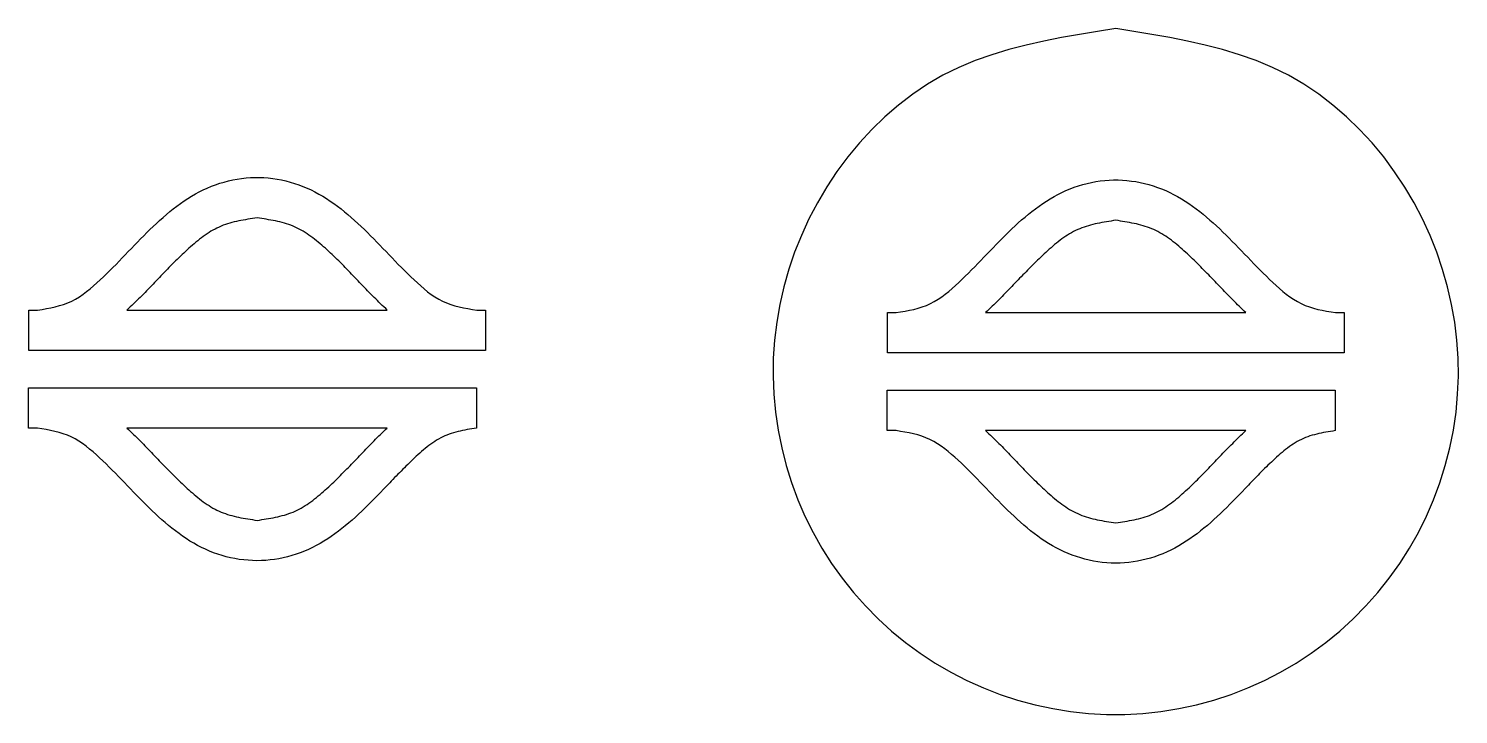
# Model space of a CAD drawing. Extents: x 94.2 to 110.9, y 183.9 to 225.2.
# Drawn here: x 94.21 to 110.89, y 195.05 to 203.05 of the extents above; entities that cross this region are included whole.
import ezdxf

# ---------------------------------------------------------------- set-up
doc = ezdxf.new("R2010")
doc.units = 0
doc.layers.add('CALQUE_1', color=7, linetype='CONTINUOUS')

msp = doc.modelspace()

# ---------------------------------------------------------------- linework, layer by layer
at = {"layer": 'CALQUE_1', "color": 7}
for points in [[(106.894, 203.047), (106.683, 203.014), (106.472, 202.98), (106.263, 202.943), (106.055, 202.902), (105.85, 202.856), (105.648, 202.803), (105.449, 202.743), (105.254, 202.674), (105.063, 202.594), (104.878, 202.503), (104.699, 202.399), (104.525, 202.283), (104.359, 202.156), (104.199, 202.018), (104.047, 201.871), (103.902, 201.714), (103.766, 201.55), (103.639, 201.379), (103.521, 201.201), (103.412, 201.017), (103.313, 200.829), (103.225, 200.636), (103.146, 200.44), (103.078, 200.24), (103.02, 200.037), (102.973, 199.831), (102.937, 199.624), (102.911, 199.415), (102.897, 199.205), (102.894, 198.995), (102.903, 198.784), (102.923, 198.574), (102.953, 198.365), (102.995, 198.158), (103.047, 197.953), (103.11, 197.752), (103.184, 197.553), (103.267, 197.359), (103.361, 197.17), (103.465, 196.986), (103.578, 196.808), (103.701, 196.636), (103.833, 196.471), (103.973, 196.313), (104.122, 196.163), (104.277, 196.021), (104.441, 195.887), (104.611, 195.762), (104.787, 195.646), (104.969, 195.54), (105.157, 195.443), (105.35, 195.357), (105.547, 195.281), (105.748, 195.216), (105.952, 195.161), (106.159, 195.116), (106.367, 195.083), (106.577, 195.06), (106.788, 195.049), (106.999, 195.049), (107.21, 195.06), (107.42, 195.083), (107.629, 195.116), (107.835, 195.161), (108.039, 195.216), (108.24, 195.281), (108.437, 195.357), (108.63, 195.443), (108.818, 195.54), (109, 195.646), (109.177, 195.762), (109.347, 195.887), (109.51, 196.021), (109.666, 196.163), (109.814, 196.313), (109.955, 196.471), (110.086, 196.636), (110.209, 196.808), (110.323, 196.986), (110.427, 197.17), (110.52, 197.359), (110.604, 197.553), (110.678, 197.751), (110.741, 197.953), (110.793, 198.158), (110.835, 198.365), (110.866, 198.574), (110.885, 198.784), (110.894, 198.994), (110.891, 199.205), (110.877, 199.415), (110.852, 199.624), (110.815, 199.831), (110.768, 200.036), (110.71, 200.239), (110.642, 200.439), (110.564, 200.636), (110.475, 200.828), (110.376, 201.017), (110.267, 201.2), (110.149, 201.378), (110.022, 201.55), (109.886, 201.714), (109.741, 201.87), (109.589, 202.018), (109.429, 202.155), (109.263, 202.283), (109.09, 202.399), (108.91, 202.503), (108.725, 202.594), (108.535, 202.674), (108.34, 202.743), (108.141, 202.803), (107.938, 202.856), (107.733, 202.902), (107.525, 202.943), (107.316, 202.98), (107.105, 203.014), (106.894, 203.047)], [(94.31, 199.764), (94.362, 199.773), (94.413, 199.782), (94.465, 199.792), (94.515, 199.803), (94.565, 199.816), (94.614, 199.831), (94.662, 199.848), (94.709, 199.869), (94.754, 199.893), (94.798, 199.92), (94.841, 199.949), (94.883, 199.98), (94.924, 200.013), (94.963, 200.047), (95.003, 200.082), (95.041, 200.117), (95.079, 200.153), (95.116, 200.189), (95.153, 200.225), (95.19, 200.262), (95.226, 200.298), (95.262, 200.335), (95.298, 200.372), (95.333, 200.409), (95.369, 200.447), (95.405, 200.484), (95.44, 200.521), (95.476, 200.558), (95.512, 200.595), (95.549, 200.632), (95.585, 200.669), (95.622, 200.705), (95.66, 200.741), (95.697, 200.776), (95.735, 200.811), (95.774, 200.846), (95.814, 200.879), (95.854, 200.913), (95.894, 200.945), (95.935, 200.977), (95.977, 201.007), (96.02, 201.037), (96.063, 201.065), (96.107, 201.093), (96.152, 201.119), (96.198, 201.143), (96.244, 201.166), (96.291, 201.188), (96.339, 201.208), (96.388, 201.226), (96.437, 201.243), (96.487, 201.258), (96.537, 201.271), (96.588, 201.283), (96.64, 201.292), (96.691, 201.3), (96.743, 201.306), (96.795, 201.31), (96.847, 201.312), (96.899, 201.312), (96.951, 201.31), (97.003, 201.306), (97.055, 201.3), (97.106, 201.292), (97.158, 201.282), (97.209, 201.271), (97.259, 201.257), (97.309, 201.242), (97.358, 201.226), (97.407, 201.207), (97.455, 201.187), (97.502, 201.166), (97.548, 201.142), (97.594, 201.118), (97.639, 201.092), (97.683, 201.065), (97.726, 201.036), (97.769, 201.006), (97.81, 200.976), (97.852, 200.944), (97.892, 200.912), (97.932, 200.879), (97.972, 200.845), (98.01, 200.81), (98.049, 200.775), (98.086, 200.74), (98.124, 200.704), (98.161, 200.668), (98.197, 200.631), (98.234, 200.595), (98.27, 200.558), (98.306, 200.52), (98.341, 200.483), (98.377, 200.446), (98.413, 200.409), (98.448, 200.372), (98.484, 200.335), (98.52, 200.298), (98.556, 200.261), (98.593, 200.225), (98.63, 200.188), (98.667, 200.152), (98.705, 200.116), (98.744, 200.081), (98.783, 200.046), (98.823, 200.012), (98.863, 199.979), (98.905, 199.948), (98.948, 199.919), (98.992, 199.893), (99.037, 199.869), (99.084, 199.848), (99.132, 199.83), (99.181, 199.815), (99.231, 199.803), (99.282, 199.791), (99.333, 199.782), (99.385, 199.773), (99.437, 199.764)], [(104.332, 199.735), (104.383, 199.744), (104.435, 199.752), (104.486, 199.762), (104.537, 199.773), (104.587, 199.786), (104.636, 199.801), (104.684, 199.819), (104.731, 199.84), (104.776, 199.864), (104.82, 199.89), (104.863, 199.919), (104.905, 199.951), (104.945, 199.983), (104.985, 200.017), (105.024, 200.052), (105.063, 200.088), (105.101, 200.124), (105.138, 200.16), (105.175, 200.196), (105.212, 200.232), (105.248, 200.269), (105.284, 200.306), (105.32, 200.343), (105.355, 200.38), (105.391, 200.417), (105.427, 200.455), (105.462, 200.492), (105.498, 200.529), (105.534, 200.566), (105.571, 200.603), (105.607, 200.639), (105.644, 200.675), (105.681, 200.711), (105.719, 200.747), (105.757, 200.782), (105.796, 200.816), (105.836, 200.85), (105.875, 200.883), (105.916, 200.916), (105.957, 200.947), (105.999, 200.978), (106.042, 201.008), (106.085, 201.036), (106.129, 201.063), (106.174, 201.089), (106.22, 201.114), (106.266, 201.137), (106.313, 201.159), (106.361, 201.179), (106.41, 201.197), (106.459, 201.214), (106.509, 201.229), (106.559, 201.242), (106.61, 201.253), (106.661, 201.263), (106.713, 201.271), (106.765, 201.276), (106.817, 201.28), (106.869, 201.282), (106.921, 201.282), (106.973, 201.28), (107.025, 201.276), (107.077, 201.27), (107.128, 201.263), (107.18, 201.253), (107.23, 201.241), (107.281, 201.228), (107.331, 201.213), (107.38, 201.196), (107.429, 201.178), (107.477, 201.158), (107.524, 201.136), (107.57, 201.113), (107.616, 201.089), (107.661, 201.063), (107.705, 201.035), (107.748, 201.007), (107.79, 200.977), (107.832, 200.946), (107.874, 200.915), (107.914, 200.883), (107.954, 200.849), (107.993, 200.815), (108.032, 200.781), (108.07, 200.746), (108.108, 200.711), (108.146, 200.675), (108.183, 200.639), (108.219, 200.602), (108.255, 200.565), (108.292, 200.528), (108.327, 200.491), (108.363, 200.454), (108.399, 200.417), (108.435, 200.38), (108.47, 200.342), (108.506, 200.305), (108.542, 200.269), (108.578, 200.232), (108.615, 200.195), (108.652, 200.159), (108.689, 200.123), (108.727, 200.087), (108.765, 200.052), (108.805, 200.017), (108.844, 199.983), (108.885, 199.95), (108.927, 199.919), (108.97, 199.89), (109.014, 199.863), (109.059, 199.84), (109.106, 199.819), (109.154, 199.801), (109.203, 199.786), (109.253, 199.773), (109.304, 199.762), (109.355, 199.752), (109.407, 199.744), (109.459, 199.735)], [(96.872, 200.841), (96.845, 200.837), (96.818, 200.833), (96.791, 200.828), (96.764, 200.824), (96.737, 200.819), (96.711, 200.815), (96.684, 200.81), (96.658, 200.804), (96.631, 200.798), (96.605, 200.792), (96.579, 200.785), (96.553, 200.778), (96.528, 200.77), (96.503, 200.762), (96.478, 200.753), (96.453, 200.743), (96.429, 200.732), (96.404, 200.721), (96.381, 200.709), (96.357, 200.696), (96.334, 200.683), (96.311, 200.669), (96.289, 200.654), (96.266, 200.639), (96.244, 200.624), (96.223, 200.607), (96.201, 200.591), (96.18, 200.574), (96.159, 200.557), (96.138, 200.539), (96.117, 200.522), (96.096, 200.504), (96.076, 200.486), (96.056, 200.467), (96.036, 200.449), (96.016, 200.43), (95.997, 200.412), (95.977, 200.393), (95.958, 200.374), (95.939, 200.356), (95.919, 200.337), (95.9, 200.318), (95.881, 200.299), (95.862, 200.28), (95.844, 200.261), (95.825, 200.241), (95.806, 200.222), (95.788, 200.203), (95.769, 200.184), (95.75, 200.164), (95.732, 200.145), (95.713, 200.126), (95.695, 200.106), (95.676, 200.087), (95.658, 200.067), (95.639, 200.048), (95.62, 200.029), (95.602, 200.009), (95.583, 199.99), (95.564, 199.971), (95.546, 199.951), (95.527, 199.932), (95.508, 199.913), (95.489, 199.894), (95.47, 199.875), (95.45, 199.857), (95.431, 199.838), (95.411, 199.819), (95.392, 199.801), (95.372, 199.782), (95.353, 199.764)], [(98.392, 199.764), (98.373, 199.782), (98.353, 199.801), (98.334, 199.819), (98.314, 199.838), (98.295, 199.857), (98.276, 199.875), (98.257, 199.894), (98.238, 199.913), (98.219, 199.932), (98.2, 199.951), (98.181, 199.971), (98.162, 199.99), (98.144, 200.009), (98.125, 200.029), (98.106, 200.048), (98.088, 200.068), (98.069, 200.087), (98.05, 200.106), (98.032, 200.126), (98.013, 200.145), (97.995, 200.165), (97.976, 200.184), (97.958, 200.203), (97.939, 200.222), (97.92, 200.242), (97.901, 200.261), (97.883, 200.28), (97.864, 200.299), (97.845, 200.318), (97.826, 200.337), (97.806, 200.356), (97.787, 200.374), (97.768, 200.393), (97.748, 200.412), (97.729, 200.43), (97.709, 200.449), (97.689, 200.467), (97.669, 200.485), (97.648, 200.504), (97.628, 200.522), (97.607, 200.539), (97.586, 200.557), (97.565, 200.574), (97.544, 200.591), (97.522, 200.607), (97.5, 200.623), (97.478, 200.639), (97.456, 200.654), (97.433, 200.669), (97.41, 200.683), (97.387, 200.696), (97.364, 200.709), (97.34, 200.721), (97.316, 200.732), (97.292, 200.743), (97.267, 200.753), (97.242, 200.762), (97.217, 200.77), (97.191, 200.778), (97.165, 200.785), (97.139, 200.792), (97.113, 200.798), (97.087, 200.804), (97.06, 200.81), (97.034, 200.815), (97.007, 200.819), (96.98, 200.824), (96.953, 200.828), (96.926, 200.833), (96.899, 200.837), (96.872, 200.841)], [(106.894, 200.812), (106.867, 200.808), (106.84, 200.803), (106.813, 200.799), (106.786, 200.795), (106.759, 200.79), (106.733, 200.785), (106.706, 200.78), (106.679, 200.775), (106.653, 200.769), (106.627, 200.763), (106.601, 200.756), (106.575, 200.749), (106.55, 200.741), (106.524, 200.733), (106.5, 200.724), (106.475, 200.714), (106.45, 200.703), (106.426, 200.692), (106.403, 200.68), (106.379, 200.667), (106.356, 200.654), (106.333, 200.64), (106.311, 200.625), (106.288, 200.61), (106.266, 200.594), (106.244, 200.578), (106.223, 200.562), (106.202, 200.545), (106.18, 200.528), (106.16, 200.51), (106.139, 200.492), (106.118, 200.474), (106.098, 200.456), (106.078, 200.438), (106.058, 200.42), (106.038, 200.401), (106.019, 200.383), (105.999, 200.364), (105.98, 200.345), (105.96, 200.326), (105.941, 200.308), (105.922, 200.289), (105.903, 200.27), (105.884, 200.251), (105.866, 200.231), (105.847, 200.212), (105.828, 200.193), (105.81, 200.174), (105.791, 200.154), (105.772, 200.135), (105.754, 200.116), (105.735, 200.096), (105.717, 200.077), (105.698, 200.058), (105.68, 200.038), (105.661, 200.019), (105.642, 199.999), (105.624, 199.98), (105.605, 199.961), (105.586, 199.941), (105.567, 199.922), (105.549, 199.903), (105.53, 199.884), (105.511, 199.865), (105.491, 199.846), (105.472, 199.827), (105.453, 199.809), (105.433, 199.79), (105.414, 199.772), (105.394, 199.753), (105.375, 199.735)], [(108.414, 199.735), (108.395, 199.753), (108.375, 199.772), (108.356, 199.79), (108.336, 199.809), (108.317, 199.827), (108.298, 199.846), (108.279, 199.865), (108.26, 199.884), (108.241, 199.903), (108.222, 199.922), (108.203, 199.941), (108.184, 199.961), (108.165, 199.98), (108.147, 199.999), (108.128, 200.019), (108.11, 200.038), (108.091, 200.058), (108.072, 200.077), (108.054, 200.097), (108.035, 200.116), (108.017, 200.135), (107.998, 200.155), (107.979, 200.174), (107.961, 200.193), (107.942, 200.212), (107.923, 200.231), (107.904, 200.251), (107.886, 200.27), (107.867, 200.289), (107.848, 200.308), (107.828, 200.326), (107.809, 200.345), (107.79, 200.364), (107.77, 200.383), (107.75, 200.401), (107.731, 200.42), (107.711, 200.438), (107.69, 200.456), (107.67, 200.474), (107.65, 200.492), (107.629, 200.51), (107.608, 200.528), (107.587, 200.545), (107.566, 200.562), (107.544, 200.578), (107.522, 200.594), (107.5, 200.61), (107.478, 200.625), (107.455, 200.64), (107.432, 200.654), (107.409, 200.667), (107.386, 200.68), (107.362, 200.692), (107.338, 200.703), (107.314, 200.714), (107.289, 200.724), (107.264, 200.733), (107.239, 200.741), (107.213, 200.749), (107.187, 200.756), (107.161, 200.763), (107.135, 200.769), (107.109, 200.775), (107.082, 200.78), (107.056, 200.785), (107.029, 200.79), (107.002, 200.795), (106.975, 200.799), (106.948, 200.803), (106.921, 200.808), (106.894, 200.812)], [(99.539, 199.294), (94.207, 199.294), (94.207, 199.764), (94.31, 199.764)], [(95.353, 199.764), (98.392, 199.764)], [(99.437, 199.764), (99.539, 199.764), (99.539, 199.294)], [(109.561, 199.265), (104.229, 199.265), (104.229, 199.735), (104.332, 199.735)], [(105.375, 199.735), (108.414, 199.735)], [(109.459, 199.735), (109.561, 199.735), (109.561, 199.265)], [(94.308, 198.388), (94.205, 198.388), (94.205, 198.858), (99.435, 198.858), (99.435, 198.388)], [(104.33, 198.359), (104.227, 198.359), (104.227, 198.829), (109.457, 198.829), (109.457, 198.359)], [(98.382, 197.712), (98.347, 197.675), (98.311, 197.638), (98.276, 197.601), (98.24, 197.564), (98.204, 197.528), (98.168, 197.492), (98.131, 197.456), (98.094, 197.42), (98.057, 197.385), (98.019, 197.35), (97.981, 197.316), (97.942, 197.282), (97.902, 197.249), (97.862, 197.217), (97.822, 197.186), (97.78, 197.155), (97.738, 197.125), (97.696, 197.097), (97.652, 197.069), (97.608, 197.043), (97.563, 197.018), (97.517, 196.995), (97.471, 196.973), (97.424, 196.953), (97.376, 196.934), (97.327, 196.917), (97.278, 196.901), (97.228, 196.887), (97.178, 196.875), (97.127, 196.865), (97.076, 196.857), (97.025, 196.85), (96.973, 196.845), (96.922, 196.842), (96.87, 196.841), (96.819, 196.843), (96.767, 196.846), (96.716, 196.85), (96.664, 196.857), (96.613, 196.866), (96.563, 196.876), (96.513, 196.888), (96.463, 196.902), (96.414, 196.918), (96.365, 196.935), (96.317, 196.954), (96.27, 196.975), (96.223, 196.997), (96.178, 197.02), (96.133, 197.045), (96.089, 197.071), (96.045, 197.099), (96.003, 197.128), (95.961, 197.157), (95.919, 197.188), (95.879, 197.22), (95.839, 197.252), (95.799, 197.285), (95.761, 197.319), (95.722, 197.353), (95.685, 197.388), (95.647, 197.423), (95.611, 197.459), (95.574, 197.495), (95.538, 197.531), (95.502, 197.568), (95.466, 197.605), (95.431, 197.641), (95.395, 197.678), (95.36, 197.715), (95.325, 197.752), (95.289, 197.789), (95.254, 197.825), (95.218, 197.862), (95.182, 197.898), (95.146, 197.934), (95.109, 197.97), (95.072, 198.006), (95.034, 198.041), (94.996, 198.076), (94.957, 198.111), (94.917, 198.144), (94.877, 198.177), (94.835, 198.207), (94.793, 198.236), (94.749, 198.262), (94.704, 198.285), (94.658, 198.305), (94.61, 198.323), (94.561, 198.338), (94.512, 198.35), (94.461, 198.361), (94.41, 198.371), (94.359, 198.38), (94.308, 198.388)], [(95.352, 198.389), (95.372, 198.37), (95.391, 198.352), (95.411, 198.333), (95.43, 198.315), (95.449, 198.296), (95.469, 198.277), (95.488, 198.258), (95.507, 198.239), (95.526, 198.22), (95.545, 198.201), (95.563, 198.182), (95.582, 198.162), (95.601, 198.143), (95.62, 198.124), (95.638, 198.104), (95.657, 198.085), (95.675, 198.066), (95.694, 198.046), (95.713, 198.027), (95.731, 198.007), (95.75, 197.988), (95.768, 197.969), (95.787, 197.949), (95.806, 197.93), (95.824, 197.911), (95.843, 197.892), (95.862, 197.873), (95.881, 197.854), (95.9, 197.835), (95.919, 197.816), (95.938, 197.797), (95.957, 197.778), (95.977, 197.759), (95.996, 197.741), (96.016, 197.722), (96.036, 197.704), (96.056, 197.685), (96.076, 197.667), (96.096, 197.649), (96.117, 197.631), (96.137, 197.613), (96.158, 197.596), (96.179, 197.578), (96.201, 197.562), (96.222, 197.545), (96.244, 197.529), (96.266, 197.513), (96.289, 197.498), (96.311, 197.484), (96.334, 197.47), (96.357, 197.456), (96.381, 197.443), (96.404, 197.431), (96.428, 197.42), (96.453, 197.409), (96.477, 197.4), (96.502, 197.391), (96.528, 197.382), (96.553, 197.374), (96.579, 197.367), (96.605, 197.36), (96.631, 197.354), (96.657, 197.348), (96.684, 197.343), (96.711, 197.338), (96.737, 197.333), (96.764, 197.328), (96.791, 197.324), (96.818, 197.32), (96.845, 197.316), (96.872, 197.311)], [(98.392, 198.389), (95.352, 198.389)], [(96.872, 197.311), (96.899, 197.316), (96.926, 197.32), (96.953, 197.324), (96.98, 197.328), (97.007, 197.333), (97.034, 197.338), (97.06, 197.343), (97.087, 197.348), (97.113, 197.354), (97.139, 197.36), (97.165, 197.367), (97.191, 197.374), (97.217, 197.382), (97.242, 197.391), (97.267, 197.4), (97.292, 197.409), (97.316, 197.42), (97.34, 197.431), (97.364, 197.443), (97.387, 197.456), (97.41, 197.47), (97.433, 197.484), (97.456, 197.498), (97.478, 197.513), (97.5, 197.529), (97.522, 197.545), (97.543, 197.562), (97.565, 197.578), (97.586, 197.596), (97.607, 197.613), (97.627, 197.631), (97.648, 197.649), (97.668, 197.667), (97.688, 197.685), (97.708, 197.704), (97.728, 197.722), (97.748, 197.741), (97.767, 197.759), (97.787, 197.778), (97.806, 197.797), (97.825, 197.816), (97.844, 197.835), (97.863, 197.854), (97.882, 197.873), (97.901, 197.892), (97.919, 197.911), (97.938, 197.93), (97.957, 197.949), (97.975, 197.969), (97.994, 197.988), (98.013, 198.007), (98.031, 198.027), (98.05, 198.046), (98.068, 198.066), (98.087, 198.085), (98.105, 198.104), (98.124, 198.124), (98.143, 198.143), (98.161, 198.163), (98.18, 198.182), (98.199, 198.201), (98.218, 198.22), (98.237, 198.239), (98.256, 198.258), (98.275, 198.277), (98.294, 198.296), (98.314, 198.315), (98.333, 198.333), (98.352, 198.352), (98.372, 198.37), (98.392, 198.389)], [(99.435, 198.388), (99.407, 198.384), (99.38, 198.379), (99.353, 198.374), (99.325, 198.37), (99.298, 198.364), (99.271, 198.359), (99.244, 198.353), (99.218, 198.347), (99.191, 198.34), (99.165, 198.333), (99.139, 198.325), (99.114, 198.316), (99.088, 198.307), (99.064, 198.296), (99.039, 198.285), (99.015, 198.273), (98.991, 198.26), (98.968, 198.246), (98.945, 198.232), (98.922, 198.217), (98.9, 198.201), (98.877, 198.185), (98.856, 198.168), (98.834, 198.15), (98.813, 198.133), (98.792, 198.115), (98.771, 198.097), (98.75, 198.078), (98.73, 198.059), (98.709, 198.041), (98.689, 198.022), (98.669, 198.003), (98.65, 197.984), (98.63, 197.965), (98.61, 197.945), (98.591, 197.926), (98.572, 197.907), (98.552, 197.887), (98.533, 197.868), (98.514, 197.849), (98.495, 197.829), (98.476, 197.81), (98.457, 197.79), (98.438, 197.77), (98.42, 197.751), (98.401, 197.731), (98.382, 197.712)], [(108.404, 197.682), (108.369, 197.645), (108.333, 197.608), (108.297, 197.572), (108.262, 197.535), (108.226, 197.499), (108.189, 197.462), (108.153, 197.426), (108.116, 197.391), (108.079, 197.356), (108.041, 197.321), (108.003, 197.287), (107.964, 197.253), (107.924, 197.22), (107.884, 197.188), (107.844, 197.156), (107.802, 197.126), (107.76, 197.096), (107.717, 197.068), (107.674, 197.04), (107.63, 197.014), (107.585, 196.989), (107.539, 196.966), (107.493, 196.944), (107.445, 196.923), (107.397, 196.904), (107.349, 196.887), (107.3, 196.872), (107.25, 196.858), (107.2, 196.846), (107.149, 196.836), (107.098, 196.827), (107.047, 196.821), (106.995, 196.816), (106.944, 196.813), (106.892, 196.812), (106.84, 196.813), (106.789, 196.816), (106.737, 196.821), (106.686, 196.828), (106.635, 196.837), (106.585, 196.847), (106.534, 196.859), (106.485, 196.873), (106.435, 196.889), (106.387, 196.906), (106.339, 196.925), (106.292, 196.945), (106.245, 196.967), (106.2, 196.991), (106.155, 197.016), (106.111, 197.042), (106.067, 197.07), (106.025, 197.098), (105.983, 197.128), (105.941, 197.159), (105.901, 197.19), (105.861, 197.223), (105.821, 197.256), (105.783, 197.29), (105.744, 197.324), (105.707, 197.359), (105.669, 197.394), (105.632, 197.43), (105.596, 197.466), (105.56, 197.502), (105.524, 197.539), (105.488, 197.575), (105.453, 197.612), (105.417, 197.649), (105.382, 197.686), (105.346, 197.723), (105.311, 197.759), (105.276, 197.796), (105.24, 197.832), (105.204, 197.869), (105.167, 197.905), (105.131, 197.941), (105.094, 197.977), (105.056, 198.012), (105.018, 198.047), (104.979, 198.081), (104.939, 198.115), (104.899, 198.147), (104.857, 198.178), (104.815, 198.206), (104.771, 198.232), (104.726, 198.256), (104.679, 198.276), (104.632, 198.294), (104.583, 198.308), (104.534, 198.321), (104.483, 198.332), (104.432, 198.342), (104.381, 198.35), (104.33, 198.359)], [(105.374, 198.359), (105.393, 198.341), (105.413, 198.322), (105.432, 198.304), (105.452, 198.285), (105.471, 198.267), (105.491, 198.248), (105.51, 198.229), (105.529, 198.21), (105.548, 198.191), (105.567, 198.172), (105.585, 198.153), (105.604, 198.133), (105.623, 198.114), (105.641, 198.095), (105.66, 198.075), (105.679, 198.056), (105.697, 198.036), (105.716, 198.017), (105.734, 197.997), (105.753, 197.978), (105.772, 197.959), (105.79, 197.939), (105.809, 197.92), (105.827, 197.901), (105.846, 197.882), (105.865, 197.862), (105.884, 197.843), (105.903, 197.824), (105.922, 197.805), (105.941, 197.786), (105.96, 197.768), (105.979, 197.749), (105.999, 197.73), (106.018, 197.711), (106.038, 197.693), (106.058, 197.674), (106.078, 197.656), (106.098, 197.638), (106.118, 197.62), (106.139, 197.602), (106.159, 197.584), (106.18, 197.566), (106.201, 197.549), (106.223, 197.532), (106.244, 197.516), (106.266, 197.5), (106.288, 197.484), (106.31, 197.469), (106.333, 197.454), (106.356, 197.44), (106.379, 197.427), (106.402, 197.414), (106.426, 197.402), (106.45, 197.391), (106.475, 197.38), (106.499, 197.37), (106.524, 197.361), (106.55, 197.353), (106.575, 197.345), (106.601, 197.338), (106.627, 197.331), (106.653, 197.325), (106.679, 197.319), (106.706, 197.314), (106.733, 197.309), (106.759, 197.304), (106.786, 197.299), (106.813, 197.295), (106.84, 197.29), (106.867, 197.286), (106.894, 197.282)], [(108.413, 198.359), (105.374, 198.359)], [(106.894, 197.282), (106.921, 197.286), (106.948, 197.29), (106.975, 197.295), (107.002, 197.299), (107.029, 197.304), (107.056, 197.309), (107.082, 197.314), (107.109, 197.319), (107.135, 197.325), (107.161, 197.331), (107.187, 197.338), (107.213, 197.345), (107.238, 197.353), (107.264, 197.361), (107.289, 197.37), (107.313, 197.38), (107.338, 197.391), (107.362, 197.402), (107.386, 197.414), (107.409, 197.427), (107.432, 197.44), (107.455, 197.454), (107.478, 197.469), (107.5, 197.484), (107.522, 197.5), (107.544, 197.516), (107.565, 197.532), (107.587, 197.549), (107.608, 197.566), (107.629, 197.584), (107.649, 197.602), (107.67, 197.62), (107.69, 197.638), (107.71, 197.656), (107.73, 197.674), (107.75, 197.693), (107.77, 197.711), (107.789, 197.73), (107.809, 197.749), (107.828, 197.768), (107.847, 197.786), (107.866, 197.805), (107.885, 197.824), (107.904, 197.843), (107.923, 197.863), (107.941, 197.882), (107.96, 197.901), (107.979, 197.92), (107.997, 197.939), (108.016, 197.959), (108.034, 197.978), (108.053, 197.998), (108.072, 198.017), (108.09, 198.036), (108.109, 198.056), (108.127, 198.075), (108.146, 198.095), (108.165, 198.114), (108.183, 198.133), (108.202, 198.153), (108.221, 198.172), (108.24, 198.191), (108.259, 198.21), (108.278, 198.229), (108.297, 198.248), (108.316, 198.267), (108.335, 198.285), (108.355, 198.304), (108.374, 198.322), (108.394, 198.341), (108.413, 198.359)], [(109.457, 198.359), (109.429, 198.354), (109.402, 198.35), (109.375, 198.345), (109.347, 198.34), (109.32, 198.335), (109.293, 198.33), (109.266, 198.324), (109.24, 198.318), (109.213, 198.311), (109.187, 198.304), (109.161, 198.296), (109.136, 198.287), (109.11, 198.277), (109.085, 198.267), (109.061, 198.256), (109.037, 198.244), (109.013, 198.231), (108.99, 198.217), (108.967, 198.202), (108.944, 198.187), (108.921, 198.172), (108.899, 198.155), (108.877, 198.138), (108.856, 198.121), (108.835, 198.104), (108.814, 198.086), (108.793, 198.067), (108.772, 198.049), (108.752, 198.03), (108.731, 198.011), (108.711, 197.992), (108.691, 197.974), (108.671, 197.954), (108.652, 197.935), (108.632, 197.916), (108.613, 197.897), (108.593, 197.878), (108.574, 197.858), (108.555, 197.839), (108.536, 197.819), (108.517, 197.8), (108.498, 197.78), (108.479, 197.761), (108.46, 197.741), (108.442, 197.722), (108.423, 197.702), (108.404, 197.682)]]:
    msp.add_lwpolyline(points, dxfattribs=at)

doc.saveas('drawing.dxf')
